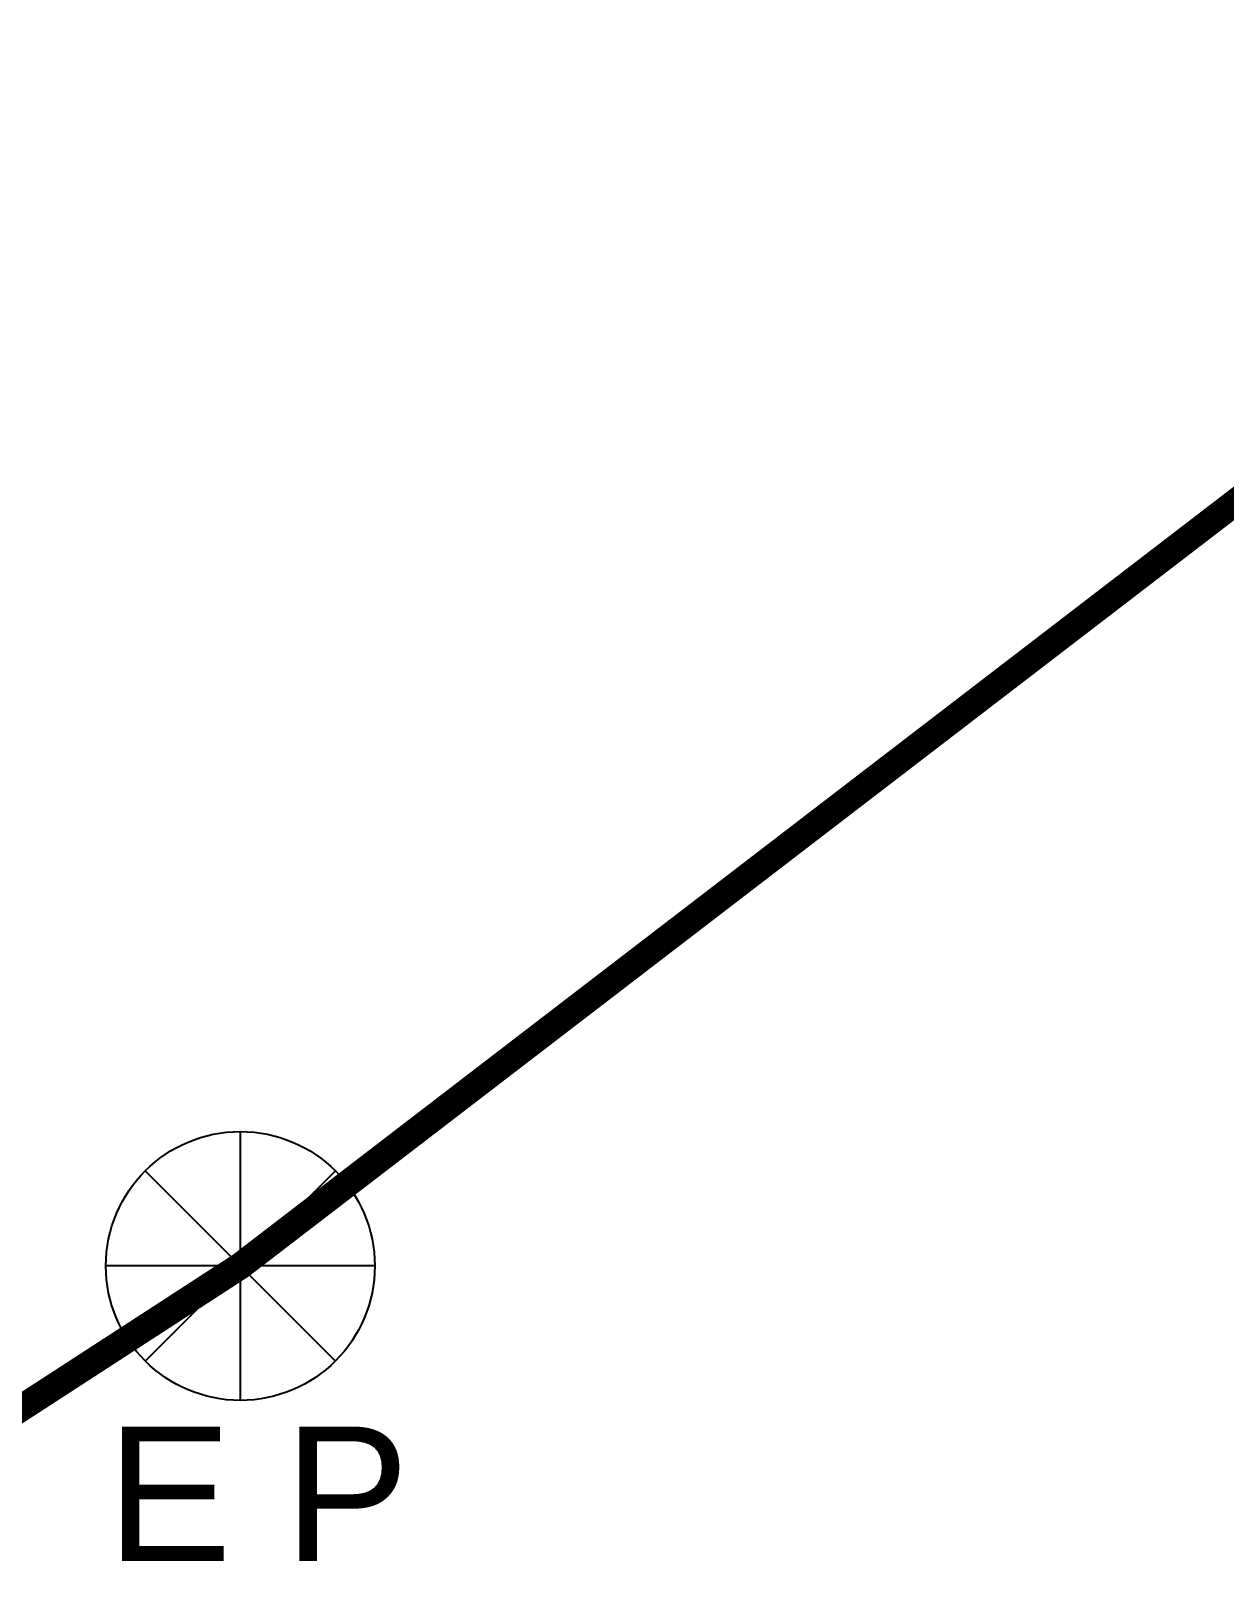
# Model space of a CAD drawing. Header units: inches. Extents: x 350994 to 353538, y 1581369 to 1583842.
# Drawn here: x 351215.3 to 351219.74, y 1582973.56 to 1582979.36 of the extents above; entities that cross this region are included whole.
import ezdxf

# ---------------------------------------------------------------- set-up
doc = ezdxf.new("R2010")
doc.units = ezdxf.units.IN
doc.header["$MEASUREMENT"] = 0
doc.linetypes.add('1', pattern=[0])
doc.layers.add('EP TF', color=5, linetype='Continuous')
doc.layers.add("ROAD'S", color=1, linetype='1')
doc.styles.get("Standard").update_dxf_attribs({"font": 'arial.ttf'})

# ---------------------------------------------------------------- blocks, each defined once
blk = doc.blocks.new('EP')
at = {"color": 220}
for points in [[(0, 12.5), (0, -12.5)], [(-8.84, 8.84), (8.84, -8.84)], [(-8.84, -8.84), (8.84, 8.84)], [(12.5, 0), (-12.5, 0)]]:
    blk.add_lwpolyline(points, dxfattribs=at)
blk.add_circle((0, 0), 12.5, dxfattribs=at)
blk.add_text('E P', height=12.5, dxfattribs=at).set_placement((-12.44, -27.44))

msp = doc.modelspace()

# ---------------------------------------------------------------- linework, layer by layer
at = {"layer": "ROAD'S", "lineweight": 5, "const_width": 0.1}
msp.add_lwpolyline([(351317.4871, 1583228.5026), (351313.1022, 1583226.1429), (351310.1055, 1583221.3576), (351294.0496, 1583162.9198), (351273.8024, 1583085.9251), (351258.3686, 1583027.8719), (351254.4204, 1583019.4647), (351250.1705, 1583012.0376), (351241.9446, 1583000.4032), (351234.518, 1582991.1913), (351227.9147, 1582984.2722), (351223.8151, 1582980.7082), (351216.0749, 1582974.7677), (351205.729, 1582968.0539), (351195.1609, 1582963.4015), (351186.7031, 1582961.4753), (351180.0283, 1582961.0081), (351164.4301, 1582964.1734), (351151.0211, 1582970.189), (351133.8071, 1582982.7568), (351124.847, 1582989.5379), (351104.2439, 1583004.2965), (351093.6912, 1583010.1622)], dxfattribs=at)

# ---------------------------------------------------------------- block references
at = {"layer": 'EP TF', "lineweight": 5, "xscale": 0.03999999997904524, "yscale": 0.0400000000372529, "zscale": 0.04000000000000625}
msp.add_blockref('EP', (351216.0749, 1582974.7677, 117.0907), dxfattribs=at)

doc.saveas('drawing.dxf')
